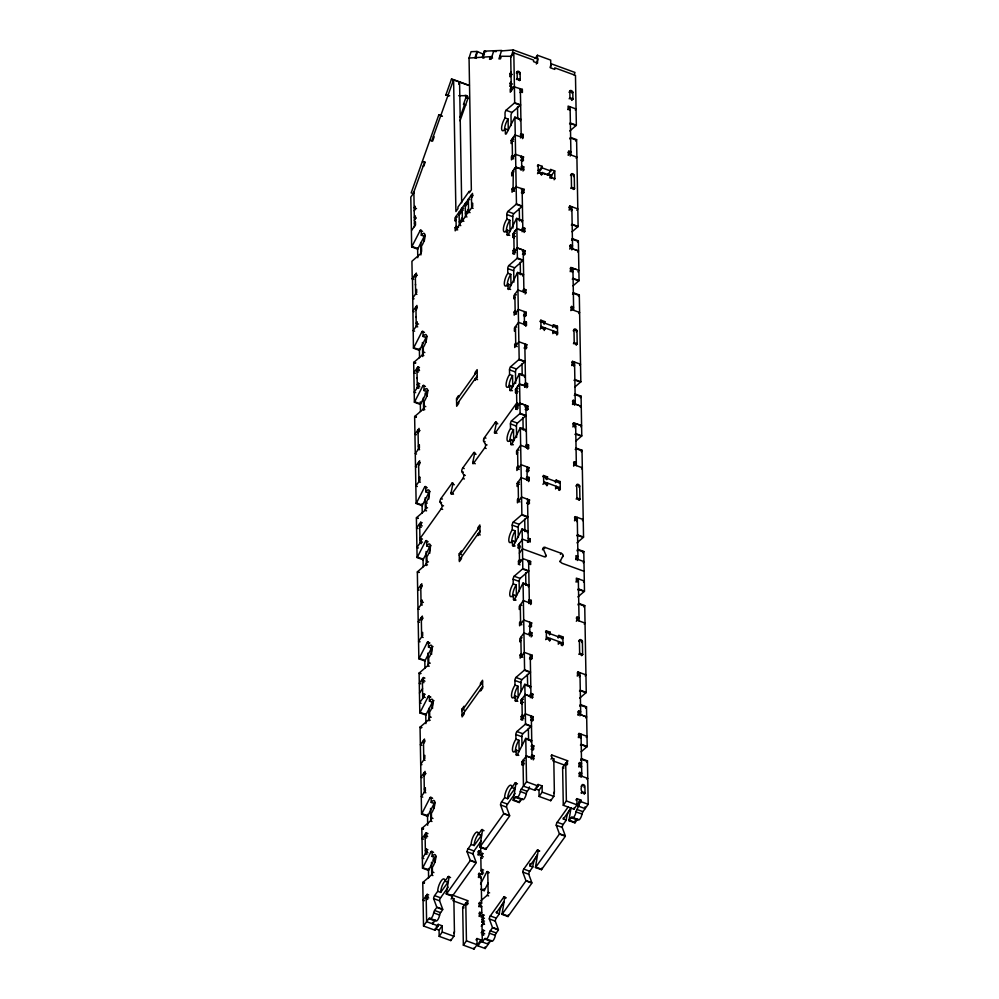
<?xml version="1.0" encoding="UTF-8"?>
<svg xmlns="http://www.w3.org/2000/svg" width="999" height="999" viewBox="0 0 999 999"><rect width="100%" height="100%" fill="white"/><g stroke="black" fill="none" stroke-linecap="round" stroke-linejoin="round"><path stroke-width="1.5" d="M518.256 403.559L516.758 403.009L495.092 433.204A2.235 0.737 -70 0 1 494.493 432.292L496.328 423.289A2.235 0.737 -70 0 0 495.354 422.365L484.478 437.599A2.235 0.737 -70 0 0 483.578 441.133L485.551 444.43L487.05 444.967M437.025 925.986L438.186 924.362L442.17 925.811L439.073 930.144L439.185 936.35L450.786 940.583L450.924 939.472M450.786 940.583L453.883 936.263L454.433 931.83L453.858 898.7L451.86 897.964L451.823 895.641M537.337 785.551L538.111 784.477L542.095 785.926L538.998 790.246L539.11 796.465L550.711 800.699L550.849 799.587M550.711 800.699L553.808 796.378L554.358 791.945L553.783 758.815L551.785 758.079L551.735 754.982L567.644 760.788L566.933 764.972M446.353 894.055L470.254 860.589L476.211 862.774L452.322 896.228L446.353 894.055A2.235 0.737 -70 0 1 446.378 893.543L449.063 876.985A2.235 0.737 -70 0 0 448.014 876.872L444.917 881.205A7.842 2.56 -70 0 0 441.221 880.818A7.842 2.56 -70 0 0 437.712 891.295L434.615 895.628A2.235 0.737 -70 0 0 433.616 898.613L436.738 907.055L442.707 909.227L439.585 900.798A2.235 0.737 -70 0 1 440.584 897.801L448.189 887.162M452.322 896.228A2.235 0.737 -70 0 1 452.347 895.728L452.522 894.692M479.807 847.202L503.708 813.748L509.677 815.921L485.776 849.387L479.807 847.202A2.235 0.737 -70 0 1 479.845 846.702L482.529 830.144A2.235 0.737 -70 0 0 481.468 830.032L478.384 834.352A7.842 2.56 -70 0 0 474.687 833.965A7.842 2.56 -70 0 0 471.166 844.455L468.081 848.775A2.235 0.737 -70 0 0 467.082 851.772L470.192 860.214L476.161 862.387L473.051 853.945A2.235 0.737 -70 0 1 474.05 850.961L481.193 840.946M485.776 849.387A2.235 0.737 -70 0 1 485.814 848.875L485.976 847.839M529.395 786.875L529.42 788.298L527.247 791.333A2.235 0.737 -70 0 0 526.286 793.73A4.483 1.461 -70 0 1 524.388 798.526A4.483 1.461 -70 0 1 522.402 799.175A2.235 0.737 -70 0 0 521.416 799.5L519.243 802.534L513.274 800.361A2.235 0.737 -70 0 1 513.311 799.862L515.996 783.291A2.235 0.737 -70 0 0 514.935 783.191L511.85 787.512A7.842 2.56 -70 0 0 508.141 787.125A7.842 2.56 -70 0 0 504.632 797.602L501.548 801.935A2.235 0.737 -70 0 0 500.536 804.932L503.658 813.361L509.627 815.546L506.505 807.105A2.235 0.737 -70 0 1 507.517 804.108L515.109 793.468M519.243 802.534A2.235 0.737 -70 0 1 519.28 802.035L519.443 800.998M502.047 914.372L525.949 880.918L531.918 883.091L508.016 916.545L502.047 914.372A2.235 0.737 -70 0 1 502.085 913.86L504.757 897.302A2.235 0.737 -70 0 0 503.708 897.189L490.309 915.946A2.235 0.737 -70 0 0 489.31 918.943L492.432 927.372L498.401 929.557L495.279 921.115A2.235 0.737 -70 0 1 496.278 918.118L499.375 913.798A7.842 2.56 -70 0 1 503.546 902.484A7.842 2.56 -70 0 0 503.521 901.71M508.016 916.545A2.235 0.737 -70 0 1 508.041 916.046L508.216 915.009M535.501 867.532L559.403 834.065L565.372 836.25L541.47 869.704L535.501 867.532A2.235 0.737 -70 0 1 535.539 867.02L538.224 850.461A2.235 0.737 -70 0 0 537.175 850.349L523.776 869.093A2.235 0.737 -70 0 0 522.777 872.09L525.899 880.531L531.855 882.704L528.746 874.275A2.235 0.737 -70 0 1 529.745 871.278L532.829 866.945A7.842 2.56 -70 0 1 537 855.644M541.47 869.704A2.235 0.737 -70 0 1 541.508 869.192L541.683 868.168M580.669 760.177L581.181 759.178A2.235 0.737 -70 0 1 581.48 758.703L587.449 760.876L588.199 804.295L582.941 811.663A2.235 0.737 -70 0 0 581.98 814.048A4.483 1.461 -70 0 1 580.082 818.843A4.483 1.461 -70 0 1 578.096 819.492A2.235 0.737 -70 0 0 577.11 819.817L574.937 822.864L568.968 820.679A2.235 0.724 -70 0 1 569.005 820.179L571.016 807.754M574.937 822.864A2.235 0.724 -70 0 1 574.974 822.352L575.312 820.279M485.551 444.43A2.235 0.737 -70 0 1 484.727 447.864L473.214 463.711A2.235 0.737 -70 0 1 472.764 462.512L474.612 453.496A2.235 0.737 -70 0 0 473.926 452.46L462.724 468.056A2.235 0.737 -70 0 0 461.825 471.578L463.798 474.875L465.297 475.424M472.764 462.512L474.3 462.812M474.612 453.496L476.061 454.283M463.798 474.875A2.235 0.737 -70 0 1 462.912 478.396L451.773 493.943A2.235 0.737 -70 0 1 451.036 492.844L452.847 484.065A2.235 0.737 -70 0 0 452.297 482.804L440.971 498.513A2.235 0.737 -70 0 0 440.072 502.035L442.045 505.332L443.544 505.881M451.036 492.844L452.922 493.394M494.542 431.93L496.053 432.355M452.847 484.065L454.308 484.74M483.653 439.423L483.653 439.423A2.298 0.837 -69.6 0 1 483.778 439.023M493.606 51.286L496.153 51.636M501.436 50.961L513.311 49.95L537.986 58.953L536.376 64.036M449.675 95.767L445.816 95.092L451.473 79.121L453.596 79.683L455.906 211.526L457.967 208.641L457.942 207.093L469.268 191.234L469.293 192.782L471.353 189.897L469.055 58.054L471.066 51.698L476.985 51.449L484.428 54.633M476.985 51.449L474.975 57.817L476.373 58.392M475.512 58.017L477.522 51.661M501.173 56.731L500.499 58.841L498.926 58.916L501.61 50.437L484.265 51.149L482.255 57.505L483.991 58.079M482.854 57.717L484.865 51.361L484.265 51.149M493.768 50.762L491.096 59.241L489.522 59.303L490.197 57.18L492.582 58.054M513.311 49.95L511.301 56.306L499.762 56.256M550.049 67.607L551.248 63.799L574.974 72.452L574.163 74.987M491.933 56.581L469.055 58.054M442.42 116.284L438.886 114.685L411.188 192.907L413.311 193.481L424.65 162.013M431.768 140.809L453.596 79.683L469.38 85.439M458.728 84.241L459.565 81.868L461.675 202.722M464.76 104.858A7.842 7.405 -75.1 0 0 463.536 104.271L465.771 97.939A2.235 2.11 -75.1 0 0 465.047 95.38M460.015 117.482L464.597 104.558L463.536 104.271M460.002 120.804L467.907 98.501A2.235 2.11 -75.1 0 0 466.658 95.667L465.734 95.417M424.6 235.639L417.932 248.626A2.235 0.737 -70 0 1 417.632 249.101L411.675 246.928A2.235 0.737 -70 0 0 411.963 246.441L420.179 230.469A2.235 0.737 -70 0 1 421.228 230.582L421.316 235.24L424.3 236.326L424.375 240.984M520.092 120.779L520.616 119.78A2.235 0.737 -70 0 1 520.904 119.306L514.935 117.133A2.235 0.737 -70 0 0 514.647 117.607L506.431 133.591A2.235 0.737 -70 0 1 505.369 133.479L505.294 128.821A7.842 2.56 -70 0 1 501.585 128.434A7.842 2.56 -70 0 1 505.107 117.944L505.019 113.287A2.235 0.737 -70 0 1 506.018 110.29L514.385 103.059L520.354 105.232A2.235 0.737 -70 0 0 520.654 104.895L514.685 102.71L513.811 52.885L533.566 60.09L533.591 61.651L537.562 63.099L537.437 55.257L550.686 60.09L550.824 67.932L554.807 69.393L554.782 67.832L575.474 75.387L576.348 125.212A2.235 0.737 -70 0 1 576.073 125.537M426.373 336.875L419.692 349.862A2.235 0.737 -70 0 1 419.405 350.337L413.436 348.164A2.235 0.737 -70 0 0 413.736 347.689L421.94 331.705A2.235 0.737 -70 0 1 423.002 331.818L424.488 332.355M427.31 390.959L420.641 403.933A2.235 0.737 -70 0 1 420.342 404.42L414.385 402.235A2.235 0.737 -70 0 0 414.672 401.76L422.889 385.776A2.235 0.737 -70 0 1 423.951 385.889L425.437 386.438M514.935 117.133L516.458 203.946A2.235 0.737 -70 0 1 516.171 204.283L507.792 211.526A2.235 0.737 -70 0 0 506.793 214.523L506.868 219.181A7.842 2.56 -70 0 0 503.359 229.67A7.842 2.56 -70 0 0 507.055 230.057L507.142 234.715A2.235 0.737 -70 0 0 508.191 234.827L516.408 218.843A2.235 0.737 -70 0 1 516.708 218.369L522.677 220.542A2.235 0.737 -70 0 0 522.377 221.016L521.865 222.015M569.83 138.923L570.342 137.924A2.235 0.737 -70 0 1 570.629 137.45L576.598 139.623L578.109 226.448A2.235 0.737 -70 0 1 577.834 226.773L572.065 231.768M575.786 141.096L576.311 140.11A2.235 0.737 -70 0 1 576.598 139.623M516.708 218.369L517.395 258.029A2.235 0.737 -70 0 1 517.12 258.354L508.728 265.609A2.235 0.737 -70 0 0 507.729 268.594L507.817 273.264A7.842 2.56 -70 0 0 504.308 283.741A7.842 2.56 -70 0 0 508.004 284.128L508.079 288.786A2.235 0.737 -70 0 0 509.14 288.898L517.357 272.927A2.235 0.737 -70 0 1 517.644 272.44L523.613 274.625A2.235 0.737 -70 0 0 523.326 275.1L522.814 276.099M429.083 492.195L422.402 505.169A2.235 0.737 -70 0 1 422.115 505.656L416.146 503.471A2.235 0.737 -70 0 0 416.446 502.997L424.65 487.012A2.235 0.737 -70 0 1 425.711 487.125L427.197 487.674M571.59 240.16L572.102 239.161A2.235 0.737 -70 0 1 572.402 238.686L578.371 240.859L579.058 280.519A2.235 0.737 -70 0 1 578.783 280.856L573.014 285.839M577.559 242.345L578.071 241.346A2.235 0.737 -70 0 1 578.371 240.859M430.02 546.266L423.351 559.253A2.235 0.737 -70 0 1 423.064 559.727L417.095 557.554A2.235 0.737 -70 0 0 417.382 557.08L425.599 541.096A2.235 0.737 -70 0 1 426.66 541.208L428.146 541.745M517.644 272.44L519.168 359.265A2.235 0.737 -70 0 1 518.881 359.59L510.501 366.845A2.235 0.737 -70 0 0 509.502 369.842L509.577 374.5A7.842 2.56 -70 0 0 506.068 384.977A7.842 2.56 -70 0 0 509.765 385.364L509.852 390.022A2.235 0.737 -70 0 0 510.914 390.134L519.118 374.163A2.235 0.737 -70 0 1 519.418 373.676L525.387 375.861A2.235 0.737 -70 0 0 525.087 376.336L524.575 377.335M572.539 294.243L573.051 293.244A2.235 0.737 -70 0 1 573.339 292.757L579.308 294.942L580.831 381.755A2.235 0.737 -70 0 1 580.544 382.093L574.775 387.075M578.508 296.416L579.02 295.417A2.235 0.737 -70 0 1 579.308 294.942M519.418 373.676L520.104 413.336A2.235 0.737 -70 0 1 519.83 413.673L511.451 420.916A2.235 0.737 -70 0 0 510.439 423.913L510.526 428.571A7.842 2.56 -70 0 0 507.017 439.061A7.842 2.56 -70 0 0 510.714 439.448L510.789 444.105A2.235 0.737 -70 0 0 511.85 444.218L520.067 428.234A2.235 0.737 -70 0 1 520.354 427.759L526.323 429.932A2.235 0.737 -70 0 0 526.036 430.407L525.524 431.406M431.793 647.502L425.124 660.489A2.235 0.737 -70 0 1 424.825 660.963L418.856 658.791A2.235 0.737 -70 0 0 419.155 658.316L427.36 642.332A2.235 0.737 -70 0 1 428.421 642.444L429.92 642.981M574.3 395.479L574.812 394.48A2.235 0.737 -70 0 1 575.112 394.006L581.081 396.178L581.768 435.839A2.235 0.737 -70 0 1 581.493 436.163L575.724 441.158M580.269 397.652L580.781 396.653A2.235 0.737 -70 0 1 581.081 396.178M432.742 701.585L426.061 714.56A2.235 0.737 -70 0 1 425.774 715.047L419.805 712.861A2.235 0.737 -70 0 0 420.092 712.387L428.309 696.403A2.235 0.737 -70 0 1 429.37 696.515L430.856 697.065M520.354 427.759L521.878 514.572L527.847 516.758A2.235 0.737 -70 0 1 527.559 517.082L521.578 514.922L513.211 522.152A2.235 0.737 -70 0 0 512.212 525.149L512.287 529.807A7.842 2.56 -70 0 0 508.778 540.297A7.842 2.56 -70 0 0 512.475 540.684L512.562 545.342A2.235 0.737 -70 0 0 513.623 545.454L521.828 529.47A2.235 0.737 -70 0 1 522.127 528.995L528.096 531.168A2.235 0.737 -70 0 0 527.797 531.643L527.285 532.642M575.249 449.55L575.761 448.551A2.235 0.737 -70 0 1 576.048 448.076L582.017 450.249L583.541 537.075A2.235 0.737 -70 0 1 583.254 537.4M581.218 451.735L581.73 450.736A2.235 0.737 -70 0 1 582.017 450.249M522.127 528.995L522.814 568.656L528.783 570.829A2.235 0.737 -70 0 1 528.508 571.166L522.527 569.005L514.16 576.236A2.235 0.737 -70 0 0 513.149 579.22L513.236 583.891A7.842 2.56 -70 0 0 509.727 594.368A7.842 2.56 -70 0 0 513.424 594.755L513.511 599.412A2.235 0.737 -70 0 0 514.56 599.525L522.777 583.553A2.235 0.737 -70 0 1 523.064 583.066L529.033 585.252A2.235 0.737 -70 0 0 528.746 585.726L528.234 586.725M434.503 802.821L427.834 815.796A2.235 0.737 -70 0 1 427.535 816.283L421.566 814.098A2.235 0.737 -70 0 0 421.865 813.623L430.082 797.639A2.235 0.737 -70 0 1 431.131 797.751L432.629 798.301M577.01 550.786L577.522 549.787A2.235 0.737 -70 0 1 577.822 549.313L583.791 551.485L584.477 591.146A2.235 0.737 -70 0 1 584.203 591.483L577.909 596.915M582.979 552.971L583.491 551.972A2.235 0.737 -70 0 1 583.791 551.485M435.452 856.892L428.771 869.879A2.235 0.737 -70 0 1 428.484 870.354L422.515 868.181A2.235 0.737 -70 0 0 422.802 867.706L431.019 851.722A2.235 0.737 -70 0 1 432.08 851.835L433.566 852.372M523.064 583.066L524.587 669.892A2.235 0.737 -70 0 1 524.313 670.217L515.921 677.472A2.235 0.737 -70 0 0 514.922 680.469L514.997 685.127A7.842 2.56 -70 0 0 511.488 695.604A7.842 2.56 -70 0 0 515.197 695.991L515.272 700.649A2.235 0.737 -70 0 0 516.333 700.761L524.537 684.79A2.235 0.737 -70 0 1 524.837 684.303L530.806 686.488A2.235 0.737 -70 0 0 530.506 686.962L529.994 687.961M577.959 604.87L578.471 603.871A2.235 0.737 -70 0 1 578.771 603.396L584.727 605.569L586.251 692.382A2.235 0.737 -70 0 1 585.976 692.719L579.682 698.151M583.928 607.042L584.44 606.043A2.235 0.737 -70 0 1 584.727 605.569M524.837 684.303L525.524 723.963A2.235 0.737 -70 0 1 525.249 724.3L516.87 731.543A2.235 0.737 -70 0 0 515.859 734.54L515.946 739.198A7.842 2.56 -70 0 0 512.437 749.687A7.842 2.56 -70 0 0 516.133 750.074L516.221 754.732A2.235 0.737 -70 0 0 517.27 754.844L525.486 738.86A2.235 0.737 -70 0 1 525.786 738.386L531.743 740.559A2.235 0.737 -70 0 0 531.456 741.033L530.944 742.032M480.556 884.028L486.713 872.04A2.235 0.737 -70 0 1 487.774 872.152L489.26 872.701M481.193 889.585L484.178 890.671A2.235 0.737 -70 0 0 484.465 890.196L488.061 883.203M579.72 706.106L580.244 705.107A2.235 0.737 -70 0 1 580.531 704.632L586.5 706.805L587.187 746.465A2.235 0.737 -70 0 1 586.913 746.79L581.143 751.785M585.689 708.279L586.201 707.28A2.235 0.737 -70 0 1 586.5 706.805M586.638 762.362L587.15 761.363A2.235 0.737 -70 0 1 587.449 760.876M559.777 561.725L563.111 555.993A2.235 1.374 35.5 0 0 561.176 553.296L545.092 547.427A2.235 1.374 35.5 0 0 543.219 548.738L542.445 549.812M462.724 468.056L464.21 468.606M442.045 505.332A2.235 0.737 -70 0 1 441.221 508.766L419.93 538.661M441.221 508.766L442.644 509.403M484.727 447.864L486.151 448.489M414.223 226.736L415.509 224.925L415.447 221.815L414.423 223.264M514.148 86.838L522.352 89.386L522.415 92.495L520.417 91.771M412.737 278.147L413.261 277.422M414.285 275.986L414.797 275.262M415.06 274.9L416.346 273.102L416.396 276.199L415.372 277.647M512.662 138.262L513.186 137.537M513.436 137.175L513.961 136.451M514.985 135.015L523.201 137.562L522.427 138.636M513.736 158.853L512.487 158.391L513.074 157.58M514.035 156.231L513.261 157.318M515.384 154.333L523.538 156.968L522.814 161.164M514.547 191.296L513.049 190.747L513.299 170.529M514.26 169.181L513.486 170.255M515.609 167.283L521.778 169.193L521.003 170.267M415.959 326.673L417.245 324.875L417.195 321.765L416.171 323.201L418.556 324.076M513.573 190.035L514.085 189.31M514.348 188.948L514.86 188.224M515.884 186.788L524.1 189.323L523.389 193.519M416.695 368.731L417.982 366.933L419.48 367.482M514.31 232.093L514.822 231.368M515.072 231.019L515.596 230.294M516.62 228.846L524.837 231.393L524.063 232.48M417.033 388.149L418.319 386.351L418.269 383.241L419.767 383.791M514.647 251.511L515.159 250.786M515.422 250.424L515.934 249.7M516.958 248.264L517.594 248.039M419.405 524.05L421.153 524.238M517.02 387.412L517.532 386.688M517.794 386.326L518.306 385.602M519.33 384.165L527.547 386.7L526.773 387.787M413.886 192.77L410.801 197.103L411.675 246.928M510.726 57.218L513.811 52.885M511.051 75.262L510.014 76.723L509.952 73.614L510.988 72.165M414.198 210.851L415.234 209.39L415.184 206.293L414.148 207.73L416.533 208.604M516.346 73.052L517.107 71.965A1.686 1.024 35.5 0 1 518.581 71.354A1.686 1.024 35.5 0 1 520.092 73.064L520.217 79.595L519.443 80.682M512.562 87.163L510.177 86.301L510.127 83.192L511.163 81.731M414.373 220.417L415.397 218.968L415.347 215.871L414.31 217.32L416.296 218.044M510.177 86.301L511.213 84.853M519.33 74.213L520.092 73.064L517.12 72.04M516.458 79.52L517.22 78.446L517.107 71.965M511.263 87.7L510.227 89.148L510.277 92.245L514.398 86.488M411.638 230.332L414.473 226.373L413.873 191.895M535.114 58.504L537.437 55.257M519.592 89.748L520.367 88.661L521.216 136.826L520.442 137.912M520.042 92.632L522.352 89.386M462.225 210.901L461.188 212.337L461.138 209.241L466.296 202.023L466.346 205.132L465.309 206.581M413.436 348.164L412.487 278.509M413.723 279.408L412.225 278.871L415.322 274.538L417.307 275.262M512.212 142.083L511.176 143.531L511.126 140.422L515.247 134.653M456.043 219.555L455.007 220.991L454.957 217.894L460.114 210.677L460.164 213.786L459.128 215.222M468.406 202.248L467.37 203.696L467.32 200.587L472.477 193.369L472.527 196.478L471.491 197.927M520.379 134.803L521.153 133.729L523.139 134.453L523.201 137.562M459.253 221.953L460.277 220.517L460.339 223.626L455.182 230.831L455.132 227.722L456.156 226.286L458.553 227.16M462.337 217.632L461.313 219.068L461.363 222.178L466.521 214.972L466.458 211.863L465.434 213.299M468.519 208.978L467.495 210.427L467.544 213.524L472.702 206.318L472.639 203.209L471.615 204.658M521.016 137.425L523.139 134.453M415.596 290.846L416.633 289.41L416.683 292.507L412.562 298.276L414.061 298.826M512.437 155.282L511.401 156.731L511.463 159.84L515.584 154.071M514.223 155.956L515.197 154.608M520.779 157.33L521.553 156.244L521.778 169.193M514.46 168.906L515.422 167.557M569.055 92.358L569.83 91.196A1.686 1.024 35.5 0 1 571.291 90.584A1.686 1.024 35.5 0 1 572.802 92.295L572.927 98.826L571.765 100.387M520.829 160.439L523.538 156.968M415.934 310.002L416.97 308.566L416.908 305.457L412.787 311.226L414.036 311.676M512.774 174.438L511.738 175.886L511.688 172.777L515.809 167.008L523.763 169.917L522.989 170.991M572.04 93.369L572.802 92.295M569.168 98.826L569.942 97.677L569.83 91.196M520.941 167.17L521.715 166.084L523.713 166.808L523.763 169.917M521.965 169.243L523.713 166.808M568.031 109.69L570.092 106.806L570.941 154.97L570.167 156.056M516.146 186.426L512.025 192.195L511.975 189.086L512.999 187.65M415.946 306.805L416.221 326.311L413.124 330.632L414.622 331.181M575.287 110.065L576.061 108.978L568.106 106.081L568.156 109.178L570.154 109.915M537.387 165.959L538.149 164.872L542.132 166.333L542.157 167.882L539.073 172.203L542.307 173.389M521.341 189.685L522.115 188.599L522.852 230.669L522.077 231.743M521.391 192.795L522.165 191.708L524.15 192.432M521.977 192.308L524.1 189.323M539.073 172.203L539.048 170.654L542.132 166.333M537.512 173.726L538.286 172.64L538.149 164.872M540.884 174.438L542.245 172.54L550.861 175.687L550.112 178.322M541.495 175.175L542.245 172.54M549.974 170.554L550.749 169.468L554.732 170.929L554.87 178.684L554.095 179.77M547.152 175.15L550.774 171.029L550.749 169.468M549.9 177.035L550.861 175.687M551.685 178.159L551.635 175.25L554.732 170.929M567.932 152.497L568.893 151.136L570.879 151.873L568.955 154.57M568.181 155.332L568.893 151.136M419.193 369.193L416.958 368.369L413.861 372.702L414.385 402.235M514.31 237.912L512.812 237.362L512.762 234.253L516.883 228.484M417.982 366.933L418.044 370.042L417.008 371.478L418.506 372.028M512.812 237.362L513.848 235.926L515.334 236.463M522.015 228.646L522.789 227.56L524.787 228.284L524.837 231.393M522.652 231.256L524.787 228.284M576.136 158.229L576.91 157.155L568.943 154.246M418.269 383.241L417.245 384.677L419.105 385.364M514.585 254.221L513.099 253.671L513.049 250.562L514.073 249.126L515.571 249.663M416.958 368.369L417.295 387.787L414.198 392.12L415.696 392.657M513.099 253.671L517.22 247.902L525.174 250.811L524.463 254.995M570.504 175.474L571.278 174.388A1.686 1.024 35.5 0 1 572.752 173.764A1.686 1.024 35.5 0 1 574.263 175.474L574.487 188.424L573.713 189.498M573.488 176.561L574.263 175.474L571.278 174.388L571.503 187.325L570.729 188.411M522.415 251.161L523.189 250.075L523.926 292.145M522.465 254.27L523.239 253.184L525.224 253.908M523.051 253.783L525.174 250.811M425.112 394.068L425.287 393.019M568.881 207.367L569.855 206.019L577.809 208.928L576.848 210.277M569.13 210.202L569.855 206.019M570.042 209.266L571.84 206.743L572.577 248.813L571.803 249.887M571.128 210.939L571.89 209.852L569.905 209.128M418.082 432.954L419.118 431.518L419.056 428.409L414.935 434.178L416.433 434.727M514.922 297.402L513.886 298.838L513.836 295.741L517.957 289.972L525.911 292.869L525.137 293.956M522.902 290.397L523.863 289.036L525.861 289.76L525.911 292.869M523.926 292.47L525.861 289.76M418.319 446.166L419.343 444.717L419.393 447.827L415.272 453.596L416.521 454.046M525.524 316.471L526.248 312.287L518.294 309.378L514.173 315.147L514.123 312.05L515.147 310.602M456.555 400.05L477.16 371.203M569.755 246.054L570.529 244.98L572.527 245.704L570.779 248.139M456.63 404.707L477.235 375.874M569.817 249.163L570.529 244.98M523.538 315.746L524.313 314.66L526.298 315.397M524.125 315.259L526.248 312.287M418.643 465.322L419.68 463.873L419.617 460.764L415.497 466.533L416.745 466.995M515.484 329.757L514.448 331.193L514.398 328.097L518.518 322.327L526.473 325.224L525.699 326.311M523.663 322.477L524.425 321.391L526.423 322.128L526.473 325.224M524.3 325.1L526.423 322.128M577.772 252.073L578.546 250.986L570.591 248.089M418.881 478.521L419.905 477.072L419.967 480.182L415.846 485.951L417.332 486.501M515.709 342.957L514.685 344.405L514.735 347.502L518.856 341.745L526.81 344.643L526.098 348.826M570.154 268.581L570.928 267.495L578.883 270.404L577.847 271.84M570.204 271.691L570.928 267.495M570.854 271.104L572.914 268.219L573.651 310.289M572.19 272.415L572.964 271.328L570.978 270.604M539.897 321.541L540.871 320.192L544.842 321.641L544.093 324.275M524.1 348.102L526.81 344.643M543.681 323.264L544.842 321.641M540.234 329.033L540.996 327.959L540.871 320.192M543.98 329.208L544.954 327.859L544.205 330.494M552.697 325.874L553.458 324.787L557.442 326.236L557.579 334.003L556.805 335.09M552.722 327.422L553.458 324.787M552.797 332.08L553.571 330.994L552.822 333.629M556.093 328.134L557.442 326.236M570.829 307.542L571.603 306.456L573.588 307.18L571.465 310.152M570.891 310.639L571.603 306.456M419.93 523.326L420.691 522.252L422.19 522.789M517.02 393.219L515.521 392.682L515.472 389.573L519.592 383.803M420.691 522.252L420.754 525.349L419.717 526.798L421.216 527.335M515.521 392.682L516.558 391.233L518.044 391.783M524.537 384.228L525.499 382.879L527.497 383.604L527.547 386.7M524.787 387.063L525.561 385.976L524.825 343.918M524.987 387.113L527.497 383.604M578.846 313.549L579.62 312.462L571.665 309.565M422.477 539.098L420.979 538.548L419.955 539.997L421.441 540.546M517.307 409.528L515.809 408.991L515.759 405.881L516.783 404.433L518.281 404.982M420.979 538.548L421.041 541.658L416.92 547.427L418.406 547.976M515.809 408.991L520.304 403.359M573.214 330.781L573.988 329.707A1.686 1.024 35.5 0 1 575.461 329.083A1.686 1.024 35.5 0 1 576.972 330.794L577.197 343.731L576.236 345.08M576.198 331.868L576.972 330.794L573.988 329.695L574.213 342.645L573.438 343.731M524.862 406.83L525.524 405.257M525.174 409.578L525.949 408.504L527.934 409.228L527.172 410.314M525.761 409.091L527.884 406.118L519.93 403.221M571.79 362.412L572.564 361.338L580.519 364.235L579.745 365.322M571.84 365.522L572.564 361.338M572.077 365.522L574.55 362.063L575.287 404.12L574.512 405.207M573.838 366.246L574.612 365.159L572.614 364.435M420.791 588.274L421.828 586.825L421.765 583.728L417.644 589.497L419.143 590.034M517.632 452.709L516.595 454.158L516.545 451.048L520.666 445.279L528.621 448.189L527.847 449.263M525.799 445.429L526.573 444.355L528.571 445.079L528.621 448.189M526.436 448.052L528.571 445.079M517.857 465.921L516.833 467.357L516.883 470.467L521.003 464.697L528.958 467.594L528.246 471.79M461.413 557.142L461.438 558.691L459.378 561.575L459.24 553.808L461.301 550.924L461.326 552.484M459.265 555.369L479.87 526.523M572.464 401.373L573.239 400.287L575.237 401.011L573.101 403.996M459.353 560.027L479.945 531.181M572.527 404.483L573.239 400.287M518.194 485.077L517.157 486.513L517.107 483.404L521.228 477.634L529.183 480.544L528.409 481.618M526.248 471.066L527.022 469.98L529.008 470.704M527.022 470.304L528.958 467.594M421.353 620.629L422.39 619.193L422.34 616.083L418.219 621.853L419.455 622.302M526.373 477.797L527.147 476.71L529.133 477.435L529.183 480.544M527.01 480.407L529.133 477.435M580.481 407.38L581.256 406.306L573.301 403.396M421.59 633.828L422.614 632.392L422.677 635.501L418.556 641.271L420.042 641.808M518.419 498.276L517.395 499.712L517.445 502.822L521.565 497.052L529.52 499.962L528.808 504.145M572.864 423.888L573.638 422.814L581.593 425.711L580.819 426.798M572.914 426.998L573.638 422.814M573.826 426.061L575.998 423.676M574.912 427.722L575.674 426.648L573.688 425.924M542.807 476.585L543.581 475.499L547.552 476.96L546.815 479.595M526.81 503.421L527.584 502.335L529.582 503.059M527.397 502.934L529.52 499.962M546.003 479.12L547.552 476.96M542.944 484.353L543.718 483.266L543.581 475.499M546.316 485.064L547.664 483.166L546.915 485.801M555.407 481.181L556.168 480.094L560.152 481.555L560.289 489.323L559.515 490.397M555.432 482.729L556.168 480.094M555.506 487.4L556.281 486.313L555.531 488.948M559.19 482.904L560.152 481.555M573.538 462.849L574.313 461.775L576.311 462.5L573.988 465.734M573.601 465.959L574.313 461.775M424.9 678.109L423.401 677.559L419.28 683.328L420.779 683.878M519.73 548.538L518.231 547.989L518.181 544.88L522.677 539.248M558.628 490.072L560.277 487.774L543.706 481.718M423.401 677.559L423.464 680.669L422.427 682.105L423.926 682.654M518.231 547.989L519.268 546.553L520.754 547.09M419.455 693.031L422.552 688.711M519.38 553.146L522.477 548.826L544.143 556.73A2.235 1.374 35.5 0 0 545.978 555.319L543.219 548.738M527.497 542.37L528.271 541.296L527.534 499.225M527.884 542.157L530.207 538.911L528.209 538.186M581.555 468.856L582.33 467.782L574.375 464.872M425.187 694.417L423.688 693.868L422.664 695.304L424.15 695.853M520.017 564.847L518.518 564.298L518.469 561.188L519.492 559.752L520.991 560.289M423.688 693.868L423.751 696.977L419.63 702.747L421.116 703.284M518.518 564.298L523.014 558.666M575.923 486.101L576.698 485.014A1.686 1.024 35.5 0 1 578.171 484.39A1.686 1.024 35.5 0 1 579.682 486.101L579.907 499.05L579.133 500.124M578.908 487.187L579.682 486.101L576.698 485.014L576.923 497.964L576.148 499.038M527.834 561.788L528.234 560.576M529.058 563.598L530.594 561.438L522.639 558.528M544.318 548.513L545.092 547.427M545.204 556.406L545.978 555.319M574.5 517.732L575.274 516.645L583.229 519.555L582.454 520.629M574.55 520.841L575.274 516.645M575.611 519.68L577.26 517.37L577.996 559.44L577.222 560.514M576.548 521.565L577.322 520.479L575.324 519.755M423.501 743.581L424.538 742.145L424.475 739.035L420.354 744.804L421.853 745.354M520.342 608.029L519.305 609.465L519.255 606.368L523.376 600.599L531.331 603.496L530.556 604.582M560.402 554.383L561.176 553.296M528.521 600.749L529.283 599.662L531.281 600.387L531.331 603.496M528.958 603.633L531.281 600.387M562.337 557.08L563.111 555.993M423.738 756.792L424.762 755.344L424.825 758.453L420.704 764.223L421.94 764.672M520.566 621.228L519.542 622.677L519.592 625.774L523.713 620.004L531.668 622.914L530.956 627.097M464.123 712.449L464.148 714.01L462.087 716.895L461.95 709.128L464.011 706.243L464.036 707.791M461.975 710.676L482.579 681.83M462.062 715.334L482.667 686.5M575.624 559.577L577.946 556.331L575.948 555.606L576.011 558.716L583.965 561.613L583.191 562.699M528.958 626.373L529.732 625.287L531.73 626.023M529.545 625.886L531.668 622.914M424.063 775.948L425.099 774.5L425.05 771.39L420.929 777.16L422.165 777.622M520.904 640.384L519.88 641.833L519.817 638.723L523.938 632.954L531.893 635.851L531.118 636.937M528.883 633.378L529.857 632.017L531.843 632.754L531.893 635.851M529.52 635.988L531.843 632.754M424.3 789.148L425.324 787.699L425.387 790.808L421.266 796.578L422.752 797.127M531.518 659.452L532.23 655.269L524.275 652.372L520.154 658.129L520.104 655.032L521.128 653.583M576.023 582.092L578.708 578.983M545.516 631.905L546.291 630.819L550.262 632.267L549.525 634.902M583.528 582.105L583.928 580.894M529.532 658.728L530.294 657.654L532.292 658.378M529.92 658.516L532.23 655.269M549.113 633.89L550.262 632.267M545.654 639.66L546.428 638.586L546.291 630.819M549.025 640.371L550.374 638.486L549.625 641.121M557.917 636.763L558.891 635.414L562.862 636.863L562.999 644.63L562.225 645.716M558.141 638.049L558.891 635.414M558.216 642.707L558.99 641.62L558.254 644.255M561.513 638.761L562.862 636.863M576.261 618.169L577.022 617.082L579.02 617.807L576.311 621.266M427.984 833.553L426.123 832.879L422.003 838.648L423.489 839.185M522.44 703.845L520.941 703.308L520.891 700.199L525.387 694.567M561.338 645.391L562.986 643.081L546.416 637.037M426.123 832.879L426.173 835.976L425.137 837.424L426.635 837.961M520.941 703.308L521.977 701.86L523.464 702.409M529.957 694.854L530.931 693.506L532.917 694.23L532.192 698.413M530.207 697.689L530.981 696.603L530.244 654.545M530.981 696.927L532.917 694.23M584.265 624.175L585.039 623.089L577.085 620.192L577.022 617.082M427.897 849.724L426.398 849.187L425.374 850.624L427.235 851.31M522.727 720.154L521.228 719.617L521.178 716.508L522.202 715.059L523.701 715.609M426.398 849.187L426.461 852.284L422.34 858.054L423.826 858.603M521.228 719.617L525.349 713.848L533.304 716.745L532.592 720.941M578.633 641.408L579.408 640.334A1.686 1.024 35.5 0 1 580.881 639.71A1.686 1.024 35.5 0 1 582.392 641.42L582.617 654.357L581.655 655.706M581.618 642.494L582.392 641.42L579.408 640.334L579.632 653.271L578.858 654.357M530.544 717.107L531.318 716.021L532.055 758.091L531.281 759.165M530.606 720.204L531.368 719.13L533.366 719.854M531.181 719.717L533.304 716.745M433.054 860.276L433.416 858.578M577.21 673.039L577.984 671.965L585.938 674.862L585.164 675.948M577.272 676.148L577.984 671.965M578.321 674.999L579.969 672.689L580.706 714.747L579.932 715.833M579.258 676.872L580.032 675.786L578.034 675.062M531.056 746.228L531.83 745.142L533.816 745.866L533.104 750.062M428.683 894.892L427.185 894.355L423.077 900.124L424.563 900.661M523.513 765.321L522.015 764.784L521.965 761.675L526.461 756.043M531.106 749.325L531.88 748.251L533.866 748.975M531.693 748.838L533.816 745.866M427.185 894.355L427.247 897.464L426.211 898.9L427.709 899.45M522.015 764.784L523.051 763.336L524.537 763.885M531.231 756.056L532.005 754.982L533.99 755.706L533.266 759.889M532.055 758.403L533.99 755.706M437.712 891.295L440.696 892.382L447.902 882.292A7.842 2.56 -70 0 0 447.802 881.23M471.166 844.455L474.15 845.541L481.368 835.451A7.842 2.56 -70 0 0 481.256 834.39M504.632 797.602L507.617 798.701L514.835 788.598A7.842 2.56 -70 0 0 514.722 787.537M438.186 924.362L438.211 925.911L435.127 930.244L423.526 926.011L428.783 918.643A2.235 0.737 -70 0 1 429.77 918.318A4.483 1.461 -70 0 0 431.755 917.669A4.483 1.461 -70 0 0 433.666 912.874A2.235 0.737 -70 0 1 434.615 910.476L436.788 907.442L442.757 909.614L440.584 912.661A2.235 0.737 -70 0 0 439.622 915.047A4.483 1.461 -70 0 1 437.724 919.842A4.483 1.461 -70 0 1 435.739 920.491A2.235 0.737 -70 0 0 434.752 920.816L432.579 923.863L432.555 922.439M513.274 800.361L515.447 797.314A2.235 0.737 -70 0 1 516.433 796.99A4.483 1.461 -70 0 0 518.419 796.353A4.483 1.461 -70 0 0 520.317 791.558A2.235 0.737 -70 0 1 521.278 789.16L526.535 781.792L525.786 738.386M477.972 851.885L478.746 850.798L480.731 851.535L478.409 854.769M577.897 712L578.671 710.913L580.656 711.638L578.334 714.884M478.022 854.994L478.746 850.798M577.946 715.109L578.671 710.913M550.961 756.056L551.735 754.982M480.007 855.718L481.818 853.196L483.304 853.733M451.086 899.05L451.86 897.964M551.011 759.165L551.785 758.079M482.929 871.628L481.068 870.941L480.844 857.741L481.868 856.305L481.818 853.196M453.084 899.774L453.858 898.7M553.009 759.889L553.783 758.815M436.063 927.334L436.638 926.523M535.988 787.449L536.563 786.638M585.901 718.006L586.301 716.795M524.487 760.776L523.001 760.239L523.451 786.126L535.052 790.359L538.136 786.026L538.111 784.477M478.359 874.4L479.133 873.326L482.617 874.6M481.068 870.941L482.092 869.505L483.591 870.042M578.284 734.515L579.058 733.441L587.012 736.338L586.238 737.424M478.409 877.509L479.133 873.326M578.346 737.624L579.058 733.441M479.058 876.935L482.155 872.602L482.092 869.505M578.983 737.05L581.043 734.165L581.78 776.223L581.006 777.309M480.407 878.233L481.181 877.159L479.183 876.435M580.332 738.348L581.106 737.274L579.108 736.55M439.185 936.35L442.27 932.03L442.17 925.811M539.11 796.465L542.195 792.145L542.095 785.926M484.652 930.743L483.154 930.206L483.216 933.316L482.18 934.752L482.305 941.995L484.478 938.96A2.235 0.737 -70 0 1 485.464 938.635A4.483 1.461 -70 0 0 487.45 937.986A4.483 1.461 -70 0 0 489.36 933.191A2.235 0.737 -70 0 1 490.309 930.806L492.482 927.759L498.451 929.932L496.278 932.979A2.235 0.737 -70 0 0 495.317 935.376A4.483 1.461 -70 0 1 493.419 940.159A4.483 1.461 -70 0 1 491.433 940.808A2.235 0.737 -70 0 0 490.447 941.133L485.189 948.501L477.897 945.841L480.981 941.52L480.956 939.959L476.973 938.511L477.085 944.729L474.001 949.05L463.361 945.166L462.699 907.379L465.784 903.046L467.782 903.77L467.008 904.857M585.077 806.805L585.114 808.616L577.822 805.956L580.906 801.635L580.881 800.074L576.898 798.626L577.01 804.844L573.926 809.165L563.286 805.281L562.624 767.494L565.709 763.161L567.707 763.885M464.647 905.581L467.719 900.673L452.06 894.954M564.572 765.696L567.644 760.788M453.658 932.916L454.433 931.83M553.583 793.031L554.358 791.945M478.871 903.533L479.645 902.447L481.63 903.171L479.12 906.692M578.796 763.636L579.57 762.562L581.555 763.286L579.045 766.795M478.921 906.63L479.645 902.447M578.846 766.745L579.57 762.562M480.906 907.354L481.68 906.28L479.695 905.556M580.831 767.469L581.605 766.395L579.62 765.671M479.045 913.361L479.807 912.287L481.805 913.011L479.87 915.708M578.97 773.476L579.732 772.402L581.73 773.126L579.795 775.823M479.095 916.47L479.807 912.287M579.02 776.585L579.732 772.402M481.081 917.194L482.892 914.672L484.378 915.221M463.361 945.166L466.446 940.846L465.784 903.046M484.203 922.889L481.955 922.065L482.892 914.672M563.286 805.281L566.371 800.961L565.709 763.161M481.955 922.065L482.992 920.628L484.478 921.165M481.243 926.26L483.041 923.738L482.992 920.628M581.168 786.375L581.942 785.289A1.686 1.024 35.5 0 1 583.416 784.665A1.686 1.024 35.5 0 1 584.927 786.375L585.039 793.044L584.265 794.118M586.975 779.482L587.375 778.271M569.805 809.615A7.842 2.56 -70 0 0 566.296 820.104L563.211 824.425A2.235 0.737 -70 0 0 562.2 827.422L565.322 835.863L559.353 833.69L556.231 825.249A2.235 0.737 -70 0 1 557.242 822.252L568.119 807.017M584.153 787.462C584.802 782.067 578.833 786.95 582.055 791.957L581.281 793.031M476.011 939.859L476.973 938.511M575.936 799.974L576.898 798.626M481.356 932.729L483.154 930.206M581.281 792.844L582.055 791.757L585.039 792.844M481.356 932.916L482.13 931.842L482.017 925.174A1.686 1.024 35.5 0 1 483.491 924.55M499.375 913.798L496.391 912.699L503.596 902.609M532.829 866.945L529.845 865.858L537.062 855.768A7.842 2.56 -70 0 0 536.987 854.857M566.296 820.104L563.311 819.018L570.529 808.915A7.842 2.56 -70 0 0 570.441 808.016M477.897 945.841L477.859 944.292L480.956 939.959M577.822 805.956L577.784 804.407L580.881 800.074M568.968 820.679L571.141 817.644A2.235 0.737 -70 0 1 572.127 817.319A4.483 1.461 -70 0 0 574.113 816.67A4.483 1.461 -70 0 0 576.023 811.875A2.235 0.737 -70 0 1 576.972 809.477L579.12 805.082M451.848 483.279L453.346 483.816M511.163 125.562L510.988 115.459A2.235 0.737 -70 0 1 511.988 112.462L520.354 105.232M569.567 123.826L570.079 123.376A2.235 0.737 -70 0 0 570.379 123.027L576.348 125.212M569.78 130.981L576.048 125.549L570.079 123.376M512.949 228.059L512.749 216.696A2.235 0.737 -70 0 1 513.761 213.699L522.127 206.468A2.235 0.737 -70 0 0 522.415 206.131L516.458 203.946M513.898 282.13L513.698 270.779A2.235 0.737 -70 0 1 514.697 267.782L523.064 260.552A2.235 0.737 -70 0 0 523.364 260.202L517.395 258.029M571.328 225.062L571.853 224.613A2.235 0.737 -70 0 0 572.152 224.263L578.109 226.448M415.359 373.251L413.861 372.702L413.686 362.575A2.235 0.737 -70 0 1 413.961 362.25L422.352 355.007A2.235 0.737 -70 0 0 423.351 352.01L423.276 347.352A7.842 2.56 -70 0 0 426.785 336.863A7.842 2.56 -70 0 0 423.077 336.476L423.002 331.818M572.277 279.146L572.789 278.696A2.235 0.737 -70 0 0 573.089 278.346L579.058 280.519M416.146 503.471L414.635 416.658A2.235 0.737 -70 0 1 414.91 416.321L423.289 409.078A2.235 0.737 -70 0 0 424.3 406.081L424.213 401.423A7.842 2.56 -70 0 0 427.722 390.934A7.842 2.56 -70 0 0 424.026 390.547L423.951 385.889M515.659 383.366L515.472 372.015A2.235 0.737 -70 0 1 516.471 369.018L524.837 361.788A2.235 0.737 -70 0 0 525.124 361.438L519.168 359.265M516.608 437.45L516.408 426.086A2.235 0.737 -70 0 1 517.407 423.089L525.774 415.859A2.235 0.737 -70 0 0 526.073 415.522L520.104 413.336M574.038 380.382L574.562 379.932A2.235 0.737 -70 0 0 574.862 379.583L580.831 381.755M425.711 487.125L425.799 491.783A7.842 2.56 -70 0 1 429.495 492.182A7.842 2.56 -70 0 1 425.986 502.659L426.061 507.317A2.235 0.737 -70 0 1 425.062 510.314L416.695 517.544L418.181 518.094M574.987 434.453L575.511 434.003A2.235 0.737 -70 0 0 575.799 433.653L581.768 435.839M426.66 541.208L426.735 545.866A7.842 2.56 -70 0 1 430.432 546.253A7.842 2.56 -70 0 1 426.923 556.743L427.01 561.401A2.235 0.737 -70 0 1 425.999 564.385L417.644 571.628L419.13 572.165M518.356 537.425L518.181 527.322A2.235 0.737 -70 0 1 519.18 524.338L527.547 517.095M519.293 591.495L519.118 581.406A2.235 0.737 -70 0 1 520.117 578.409L528.483 571.178M576.748 535.701L577.272 535.239A2.235 0.737 -70 0 0 577.572 534.89L583.541 537.075M419.805 712.861L419.105 673.201A2.235 0.737 -70 0 1 419.393 672.876L427.772 665.634A2.235 0.737 -70 0 0 428.771 662.637L428.696 657.979A7.842 2.56 -70 0 0 432.205 647.489A7.842 2.56 -70 0 0 428.509 647.102L428.421 642.444M576.972 542.844L583.241 537.425L577.272 535.239M577.697 589.772L578.221 589.323A2.235 0.737 -70 0 0 578.508 588.973L584.477 591.146M421.566 814.098L420.055 727.284A2.235 0.737 -70 0 1 420.329 726.947L428.721 719.705A2.235 0.737 -70 0 0 429.72 716.708L429.632 712.05A7.842 2.56 -70 0 0 433.154 701.573A7.842 2.56 -70 0 0 429.445 701.173L429.37 696.515M521.041 691.47L520.891 682.642A2.235 0.737 -70 0 1 521.89 679.645L530.257 672.414A2.235 0.737 -70 0 0 530.556 672.065L524.587 669.892M521.99 745.554L521.828 736.713A2.235 0.737 -70 0 1 522.839 733.716L531.206 726.485A2.235 0.737 -70 0 0 531.493 726.148L525.524 723.963M579.457 691.008L579.982 690.559A2.235 0.737 -70 0 0 580.282 690.209L586.251 692.382M422.515 868.181L421.815 828.521A2.235 0.737 -70 0 1 422.102 828.183L430.482 820.941A2.235 0.737 -70 0 0 431.481 817.944L431.406 813.286A7.842 2.56 -70 0 0 434.915 802.809A7.842 2.56 -70 0 0 431.218 802.409L431.131 797.751M580.407 745.092L580.931 744.63A2.235 0.737 -70 0 0 581.218 744.28L587.187 746.465M423.526 926.011L422.764 882.592A2.235 0.737 -70 0 1 423.039 882.267L431.431 875.024A2.235 0.737 -70 0 0 432.43 872.027L432.342 867.369A7.842 2.56 -70 0 0 435.864 856.88A7.842 2.56 -70 0 0 432.155 856.493L432.08 851.835M480.844 900.761L487.125 895.341A2.235 0.737 -70 0 0 488.124 892.344L487.774 872.152M447.552 95.205L446.416 95.205A2.235 2.11 -75.1 0 1 445.816 95.092M458.741 95.717L466.658 95.667M465.771 97.939L467.907 98.501M433.441 136.638L434.153 136.826L432.654 141.046L429.995 140.335M422.977 166.184L423.688 166.383L425.174 162.15L422.515 161.451M484.79 51.336L486.001 51.723M518.743 229.171L519.492 229.445M520.604 229.845L521.353 230.12M574.812 249.625L575.561 249.9M576.673 250.312L577.422 250.574M519.08 248.589L518.344 248.314M520.579 249.126L519.83 248.851M522.065 249.675L521.328 249.4M574.775 268.906L574.038 268.631M576.273 269.443L575.524 269.181M521.453 384.49L522.202 384.752M523.326 385.164L524.063 385.439M577.522 404.945L578.271 405.207M579.383 405.619L580.132 405.894M521.79 403.896L521.053 403.621M523.289 404.445L522.539 404.17M524.775 404.982L524.038 404.72M577.484 424.213L576.748 423.951M578.983 424.762L578.234 424.488M580.469 425.299L579.732 425.037M526.873 695.104L526.136 694.842M528.371 695.654L527.622 695.379M529.857 696.203L529.12 695.928M582.579 715.434L581.83 715.159M584.065 715.971L583.316 715.696M585.551 716.52L584.815 716.246M527.947 756.593L527.21 756.318M529.445 757.13L528.696 756.855M530.931 757.679L530.194 757.404M569.83 91.271L572.814 92.358M509.952 73.614L512.337 74.488M510.127 83.192L512.512 84.066M451.473 79.121L468.681 85.402M506.018 110.29L511.988 112.462M514.647 117.607L520.616 119.78M570.342 137.924L576.311 140.11M505.107 117.944L508.079 119.031L508.279 129.907A7.842 2.56 -70 0 1 507.492 130.869M505.294 128.821L508.279 129.907M513.648 139.523L512.15 138.986L512.487 158.391M511.126 140.422L513.511 141.296M521.603 159.353L523.588 160.077M542.157 167.882L550.774 171.029M538.049 170.292L539.048 170.654M547.914 173.888L551.635 175.25M543.918 173.976L544.992 174.375M538.286 172.64L542.27 174.088M550.886 177.235L554.87 178.684M512.712 171.341L513.961 171.791M511.975 189.086L514.36 189.96M516.158 204.296L522.127 206.468M571.853 224.613L577.822 226.798M472.927 195.354L471.441 194.817L471.665 207.755L473.164 208.304M507.792 211.526L513.761 213.699M469.842 199.688L468.356 199.138L468.581 212.088L470.067 212.625M506.793 214.523L512.749 216.696M516.408 218.843L522.377 221.016M572.102 239.161L578.071 241.346M467.245 204.196L465.259 203.471L465.484 216.408L466.983 216.958M506.868 219.181L509.852 220.267L510.039 231.144A7.842 2.56 -70 0 1 509.253 232.105M463.661 208.341L462.175 207.792L462.4 220.742L463.886 221.278M461.138 209.241L463.524 210.102M461.063 212.849L459.078 212.125L459.303 225.062L460.801 225.612M507.055 230.057L510.039 231.144M515.284 233.366L513.786 232.817L514.123 252.235L515.621 252.772M512.762 234.253L514.248 234.802M508.191 234.827L509.69 235.364M507.142 234.715L508.628 235.252M457.48 216.995L455.994 216.446L456.218 229.395L457.704 229.932M455.132 227.722L457.517 228.596M513.049 250.562L514.91 251.248M517.095 258.379L523.064 260.552M572.789 278.696L578.758 280.869M420.179 230.469L422.565 231.343M508.728 265.609L514.697 267.782M507.729 268.594L513.698 270.779M517.357 272.927L523.326 275.1M573.051 293.244L579.02 295.417M507.817 273.264L510.801 274.35L510.988 285.214A7.842 2.56 -70 0 1 510.202 286.189M411.963 246.441L417.932 248.626M508.004 284.128L510.988 285.214M509.14 288.898L510.626 289.448M508.079 288.786L509.577 289.335M516.358 294.842L514.86 294.293L515.197 313.711L516.446 314.161M514.123 312.05L516.508 312.912M540.909 321.753L557.479 327.797M540.983 326.411L557.567 332.455M540.996 327.959L544.979 329.408M553.596 332.555L557.579 334.003M516.67 327.11L515.422 326.648L515.771 346.066L517.257 346.616M416.895 294.405L415.659 293.956L415.322 274.538M415.884 306.893L417.12 307.355M524.875 347.028L526.873 347.752M518.868 359.615L524.837 361.788M574.562 379.932L580.531 382.105M416.221 326.311L417.707 326.86M421.94 331.705L423.439 332.242M510.501 366.845L516.471 369.018M423.077 336.476L426.061 337.562L426.148 342.22M509.502 369.842L515.472 372.015M519.118 374.163L525.087 376.336M574.812 394.48L580.781 396.653M509.577 374.5L512.562 375.587L512.749 386.451A7.842 2.56 -70 0 1 511.963 387.425M413.736 347.689L419.692 349.862M423.351 352.01L424.85 352.547M509.765 385.364L512.749 386.451M517.994 388.673L516.495 388.124L516.845 407.542L518.331 408.091M422.352 355.007L423.838 355.544M515.472 389.573L516.958 390.109M510.914 390.134L512.4 390.684M509.852 390.022L511.338 390.572M477.572 379.62L475.174 378.746L475.212 380.307L477.272 377.422L477.135 369.655L475.074 372.54L475.099 374.088M413.986 362.237L415.846 362.912M413.686 362.575L415.184 363.124M418.044 370.042L419.53 370.579M515.759 405.881L517.245 406.418M519.817 413.686L525.774 415.859M575.511 434.003L581.468 436.188M422.889 385.776L424.375 386.326M418.319 386.351L419.817 386.888M511.451 420.916L517.407 423.089M417.295 387.787L418.781 388.336M424.026 390.547L427.01 391.645L427.085 396.303M510.439 423.913L516.408 426.086M520.067 428.234L526.036 430.407M575.761 448.551L581.73 450.736M495.354 422.365L496.853 422.914M496.328 423.289L497.814 423.826M510.526 428.571L513.511 429.657L513.698 440.534A7.842 2.56 -70 0 1 512.912 441.496M414.672 401.76L420.641 403.933M424.3 406.081L425.786 406.63M495.529 432.729L497.027 433.279M510.714 439.448L513.698 440.534M423.289 409.078L424.787 409.627M511.85 444.218L513.349 444.755M510.789 444.105L512.287 444.642M484.478 437.599L485.964 438.149M519.068 450.149L517.569 449.612L517.907 469.018L519.155 469.48M483.578 441.133L485.077 441.67M414.922 416.308L416.421 416.858M414.635 416.658L416.121 417.195M420.017 430.581L418.032 429.857L418.369 449.263L419.605 449.725M543.618 477.06L560.189 483.104M473.601 452.822L475.099 453.371M543.718 483.266L547.689 484.715M556.306 487.862L560.289 489.323M473.776 463.186L475.274 463.736M519.38 482.417L518.144 481.968L518.481 501.386L519.967 501.923M517.107 483.404L519.492 484.278M461.825 471.578L463.324 472.127M420.079 462.749L418.593 462.212L418.931 481.63L420.429 482.167M462.912 478.396L464.398 478.946M452.023 493.643L453.521 494.18M424.65 487.012L426.148 487.562M513.211 522.152L519.18 524.338M425.799 491.783L428.771 492.882A7.842 2.56 -70 0 1 430.07 491.433M440.971 498.513L442.457 499.05M512.212 525.149L518.181 527.322M521.828 529.47L527.797 531.643M577.522 549.787L583.491 551.972M440.072 502.035L441.57 502.572M512.287 529.807L515.272 530.894L515.459 541.77A7.842 2.56 -70 0 1 514.672 542.732M425.986 502.659L427.285 503.134M522.302 539.123L530.257 542.02L530.207 538.911M416.446 502.997L422.402 505.169M426.061 507.317L427.56 507.867M512.475 540.684L515.459 541.77M425.062 510.314L426.548 510.864M518.181 544.88L520.042 545.566M513.623 545.454L515.109 545.991M584.128 571.316L562.462 563.411A2.235 1.374 35.5 0 1 560.551 560.639M512.562 545.342L514.048 545.879M480.282 534.94L477.884 534.065L477.922 535.614L479.982 532.729L479.845 524.975L477.784 527.859L477.809 529.408M416.683 517.557A2.235 0.737 -70 0 0 416.396 517.894L417.894 518.431M584.303 581.031L576.348 578.121L576.398 581.231L578.396 581.955M528.658 563.811L530.656 564.535L530.594 561.438M420.754 525.349L422.24 525.899M518.469 561.188L519.955 561.738M418.069 528.558L416.571 528.009L416.396 517.894M578.221 589.323L584.19 591.495M419.93 538.573L421.416 539.123M425.599 541.096L427.085 541.633M459.24 553.808L461.625 554.682M421.041 541.658L422.527 542.207M514.16 576.236L520.117 578.409M421.491 543.643L420.005 543.106L419.667 523.688L416.571 528.009L417.095 557.554M426.735 545.866L429.72 546.952A7.842 2.56 -70 0 1 431.019 545.504M513.149 579.22L519.118 581.406M522.777 583.553L528.746 585.726M578.471 603.871L584.44 606.043M513.236 583.891L516.221 584.977L516.408 595.841A7.842 2.56 -70 0 1 515.621 596.815M417.382 557.08L423.351 559.253M427.01 561.401L428.496 561.938M513.424 594.755L516.408 595.841M425.999 564.385L427.497 564.934M514.56 599.525L516.058 600.074M513.511 599.412L514.997 599.962M521.778 605.469L520.279 604.919L520.629 624.338L521.865 624.787M417.619 571.64A2.235 0.737 -70 0 0 417.345 571.965L418.831 572.514M422.227 585.714L420.741 585.164L421.079 604.582L422.315 605.032M546.328 632.379L562.912 638.423M546.428 638.586L550.399 640.034M559.015 643.181L562.999 644.63M522.09 637.737L520.854 637.275L521.191 656.693L522.677 657.242M423.414 602.347L421.029 601.473L422.053 600.037L422.102 603.134L417.982 608.903L419.23 609.365M423.039 618.156L421.303 617.519L421.64 636.937L423.139 637.487M520.104 655.032L522.489 655.893M524.288 670.242L530.257 672.414M579.982 690.559L585.951 692.732M427.36 642.332L429.233 643.006M515.921 677.472L521.89 679.645M428.509 647.102L431.493 648.189A7.842 2.56 -70 0 1 433.029 646.565M514.922 680.469L520.891 682.642M524.537 684.79L530.506 686.962M580.244 705.107L586.201 707.28M514.997 685.127L517.981 686.213L518.169 697.077A7.842 2.56 -70 0 1 517.382 698.051M525.012 694.43L532.966 697.339M578.721 714.023L586.675 716.932M419.155 658.316L425.124 660.489M428.771 662.637L430.269 663.174M515.197 695.991L518.169 697.077M523.414 699.3L521.928 698.763L522.265 718.169L523.751 718.718M427.772 665.634L429.258 666.171M520.891 700.199L522.39 700.749M516.333 700.761L517.819 701.31M515.272 700.649L517.132 701.335M419.405 672.864L420.891 673.401M419.105 673.201L420.604 673.751M423.464 680.669L424.95 681.206M521.178 716.508L523.039 717.182M525.237 724.312L531.206 726.485M580.931 744.63L586.9 746.815M428.309 696.403L430.169 697.09M461.95 709.128L464.335 710.002M423.751 696.977L425.237 697.514M516.87 731.543L522.839 733.716M429.445 701.173L432.43 702.272A7.842 2.56 -70 0 1 433.966 700.636M515.859 734.54L521.828 736.713M525.486 738.86L531.456 741.033M581.181 759.178L587.15 761.363M515.946 739.198L518.931 740.284L519.118 751.161A7.842 2.56 -70 0 1 518.331 752.122M420.092 712.387L426.061 714.56M552.872 760.851L564.56 765.109M429.72 716.708L431.206 717.257M516.133 750.074L519.118 751.161M562.624 767.494L563.985 767.994M428.721 719.705L430.207 720.254M526.086 755.906L534.04 758.815M579.795 775.499L587.749 778.408M517.27 754.844L518.768 755.381M516.221 754.732L518.081 755.406M521.965 761.675L523.826 762.362M420.354 726.935L421.84 727.484M420.055 727.284L421.541 727.821M424.937 741.021L423.451 740.484L423.788 759.889L425.037 760.351M526.535 781.792L538.136 786.026M580.906 801.635L588.199 804.295M538.998 790.246L535.027 788.798L535.052 790.359M577.047 804.133L577.784 804.407M542.195 792.145L553.808 796.378M566.371 800.961L577.01 804.844M515.996 783.291L517.482 783.84M514.935 783.191L516.433 783.728M521.278 789.16L527.247 791.333M576.972 809.477L582.941 811.663M511.85 787.512L514.835 788.598M520.317 791.558L526.286 793.73M576.023 811.875L581.98 814.048M516.433 796.99L522.402 799.175M572.127 817.319L578.096 819.492M515.447 797.314L521.416 799.5M571.141 817.644L577.11 819.817M513.311 799.862L519.28 802.035M569.005 820.179L574.974 822.352M425.999 773.563L424.013 772.839L424.35 792.257L425.849 792.794M501.548 801.935L507.517 804.108M557.242 822.252L563.211 824.425M500.536 804.932L506.505 807.105M556.231 825.249L562.2 827.422M430.082 797.639L431.943 798.326M431.218 802.409L434.203 803.508L434.278 808.166M482.529 830.144L484.028 830.681M538.224 850.461L539.722 851.011M481.468 830.032L482.967 830.569M537.175 850.349L539.035 851.036M421.865 813.623L427.834 815.796M478.384 834.352L481.368 835.451M431.481 817.944L432.979 818.493M430.482 820.941L431.98 821.49M479.845 846.702L485.814 848.875M535.539 867.02L541.508 869.192M422.115 828.171L423.613 828.72M421.815 828.521L423.314 829.07M468.081 848.775L474.05 850.961M523.776 869.093L529.745 871.278M427.072 835.039L425.087 834.315L425.424 853.733L426.923 854.27M478.796 853.908L482.28 855.181M426.173 835.976L427.659 836.525M481.868 856.305L483.354 856.842M467.082 851.772L473.051 853.945M522.777 872.09L528.746 874.275M480.844 857.741L482.33 858.291M431.019 851.722L432.879 852.397M486.713 872.04L488.211 872.589M426.461 852.284L427.947 852.834M482.155 872.602L483.641 873.151M432.155 856.493L435.139 857.579L435.227 862.237M449.063 876.985L450.561 877.534M504.757 897.302L506.256 897.851M422.802 867.706L428.771 869.879M448.014 876.872L449.5 877.422M481.118 888.973L484.465 890.196M503.708 897.189L505.194 897.739M432.43 872.027L433.916 872.564M488.124 892.344L489.622 892.881M431.431 875.024L432.917 875.561M487.125 895.341L488.611 895.878M444.917 881.205L447.902 882.292M423.064 882.254L424.55 882.791M422.764 882.592L424.25 883.141M446.378 893.543L452.347 895.728M502.085 913.86L508.041 916.046M452.947 900.736L464.635 904.994M434.615 895.628L440.584 897.801M490.309 915.946L496.278 918.118M462.699 907.379L464.06 907.879M428.146 896.515L426.161 895.791L426.61 921.677L438.211 925.911M433.616 898.613L439.585 900.798M479.87 915.384L483.354 916.657M489.31 918.943L495.279 921.115M427.247 897.464L428.733 898.001M482.942 917.781L484.428 918.318M481.905 919.217L483.404 919.767M483.041 923.738L484.54 924.275M434.615 910.476L440.584 912.661M490.309 930.806L496.278 932.979M433.666 912.874L439.622 915.047M489.36 933.191L495.317 935.376M483.216 933.316L484.702 933.853M482.18 934.752L483.678 935.301M429.77 918.318L435.739 920.491M485.464 938.635L491.433 940.808M428.783 918.643L434.752 920.816M484.478 938.96L490.447 941.133M480.981 941.52L488.274 944.18L488.249 942.369M439.073 930.144L435.102 928.683L435.127 930.244M477.122 944.018L477.859 944.292M442.27 932.03L453.883 936.263M466.446 940.846L477.085 944.729M572.577 248.813L573.688 249.213M575.287 404.12L576.411 404.533M440.284 115.722L439.423 114.985A2.235 2.11 -75.1 0 0 438.886 114.685M575.624 423.539L576.361 465.596M578.334 578.846L579.07 620.916M579.045 800.998L579.108 804.632M573.901 808.004L573.926 809.165M547.664 174.288L547.689 175.349M527.884 406.118L527.934 409.228M524.263 311.563L524.487 324.5M525.899 405.394L526.635 447.465M526.972 466.87L527.197 479.82M529.345 602.772L528.608 560.714M529.682 622.19L529.907 635.127M517.519 106.968L517.707 117.845M519.293 208.504L519.517 220.979M520.229 262.188L520.454 274.663M522.002 363.823L522.19 374.725M522.939 417.507L523.164 429.97M524.712 519.13L524.937 531.605M525.649 572.814L525.874 585.289M527.422 674.45L527.622 685.351M528.371 728.333L528.571 739.71M510.714 56.331L511.313 90.809M519.205 543.444L519.555 562.862M480.519 684.715L480.494 683.166L482.554 680.282L482.692 688.049L480.631 690.933L480.606 689.385M484.14 888.773L484.178 890.671M485.152 946.89L485.189 948.501M480.569 842.182L480.731 851.535M481.181 877.159L481.63 903.171M481.68 906.28L481.805 913.011M473.976 947.889L474.001 949.05M467.719 900.673L467.782 903.77M458.616 397.165L458.591 395.616L456.531 398.501L456.668 406.268L458.728 403.384L458.691 401.823M428.771 492.882L428.883 498.988M429.72 546.952L429.832 553.171M431.493 648.189L431.593 654.407M432.43 702.272L432.542 708.478M420.691 242.532L420.904 254.957M422.427 342.507L422.677 356.531M423.401 397.752L423.613 410.214M425.149 497.814L425.362 510.289M426.086 551.498L426.323 565.534M427.859 653.134L428.072 665.609M428.821 708.378L429.033 720.841M430.569 808.441L430.781 820.916M431.506 862.262L431.73 875.274M417.619 248.089L417.782 257.73M419.368 348.389L419.53 357.742M420.304 401.885L420.467 411.426M422.077 503.708L422.24 513.061M423.039 558.466L423.176 566.745M424.825 660.576L424.95 668.368M425.749 713.773L425.924 723.613M427.497 814.335L427.697 825.249M428.446 868.456L428.608 877.971M415.484 284.24L415.497 285.077M416.046 316.608L416.071 317.432M417.132 378.496L417.12 377.672M422.377 679.008L422.714 698.413M412.225 278.871L411.925 261.338A2.235 0.737 -70 0 1 412.2 261.014L420.579 253.758A2.235 0.737 -70 0 0 421.59 250.774L421.503 246.104A7.842 2.56 -70 0 0 425.012 235.627A7.842 2.56 -70 0 0 421.316 235.24M417.345 571.965L418.856 658.791M484.028 933.403A1.611 0.987 35.5 0 1 482.217 931.855M584.952 792.994A1.611 0.987 35.5 0 1 582.142 791.97M563.311 819.018A7.842 2.56 -70 0 1 563.361 817.944M496.391 912.699A7.842 2.56 -70 0 1 496.428 911.637M529.845 865.858A7.842 2.56 -70 0 1 530.069 863.511M448.551 95.779A2.235 2.11 -75.1 0 1 447.952 95.654M441.009 115.247A2.235 2.11 -75.1 0 1 441.546 115.547M464.597 104.558A7.842 7.405 -75.1 0 1 465.821 105.145M509.128 386.975A7.842 2.56 -70 0 1 512.562 375.587M427.01 391.645A7.842 2.56 -70 0 1 428.047 390.422M426.061 337.562A7.842 2.56 -70 0 1 427.11 336.338M507.504 286.313A7.842 2.56 -70 0 1 510.801 274.35M506.568 232.243A7.842 2.56 -70 0 1 509.852 220.267M514.685 102.71A2.235 0.737 -70 0 1 514.41 103.047M504.657 130.419A7.842 2.56 -70 0 1 508.079 119.031M424.3 236.326A7.842 2.56 -70 0 1 425.087 235.364M435.139 857.579A7.842 2.56 -70 0 1 436.188 856.355M434.203 803.508A7.842 2.56 -70 0 1 434.99 802.534M515.496 751.673A7.842 2.56 -70 0 1 518.931 740.284M514.61 697.901A7.842 2.56 -70 0 1 517.981 686.213M440.696 892.382A7.842 2.56 -70 0 1 445.367 880.569M474.15 845.541A7.842 2.56 -70 0 1 479.083 833.516M507.617 798.701A7.842 2.56 -70 0 1 512.549 786.675M521.878 514.572A2.235 0.737 -70 0 1 521.59 514.91M522.814 568.656A2.235 0.737 -70 0 1 522.539 568.98M512.937 596.94A7.842 2.56 -70 0 1 516.221 584.977M511.988 542.869A7.842 2.56 -70 0 1 515.272 530.894M510.077 441.046A7.842 2.56 -70 0 1 513.511 429.657M520.217 79.595L517.232 78.509A1.686 1.024 35.5 0 0 518.743 80.157A1.686 1.024 35.5 0 0 520.204 79.533M572.927 98.826L569.942 97.74A1.686 1.024 35.5 0 0 571.453 99.388A1.686 1.024 35.5 0 0 572.927 98.764M574.487 188.424L571.503 187.325A1.686 1.024 35.5 0 0 573.014 189.036A1.686 1.024 35.5 0 0 574.487 188.424M577.197 343.731L574.213 342.645A1.686 1.024 35.5 0 0 575.724 344.355A1.686 1.024 35.5 0 0 577.197 343.731M579.907 499.05L576.923 497.964A1.686 1.024 35.5 0 0 578.433 499.662A1.686 1.024 35.5 0 0 579.907 499.05M582.617 654.357L579.632 653.271A1.686 1.024 35.5 0 0 581.143 654.982A1.686 1.024 35.5 0 0 582.617 654.357"/></g></svg>
